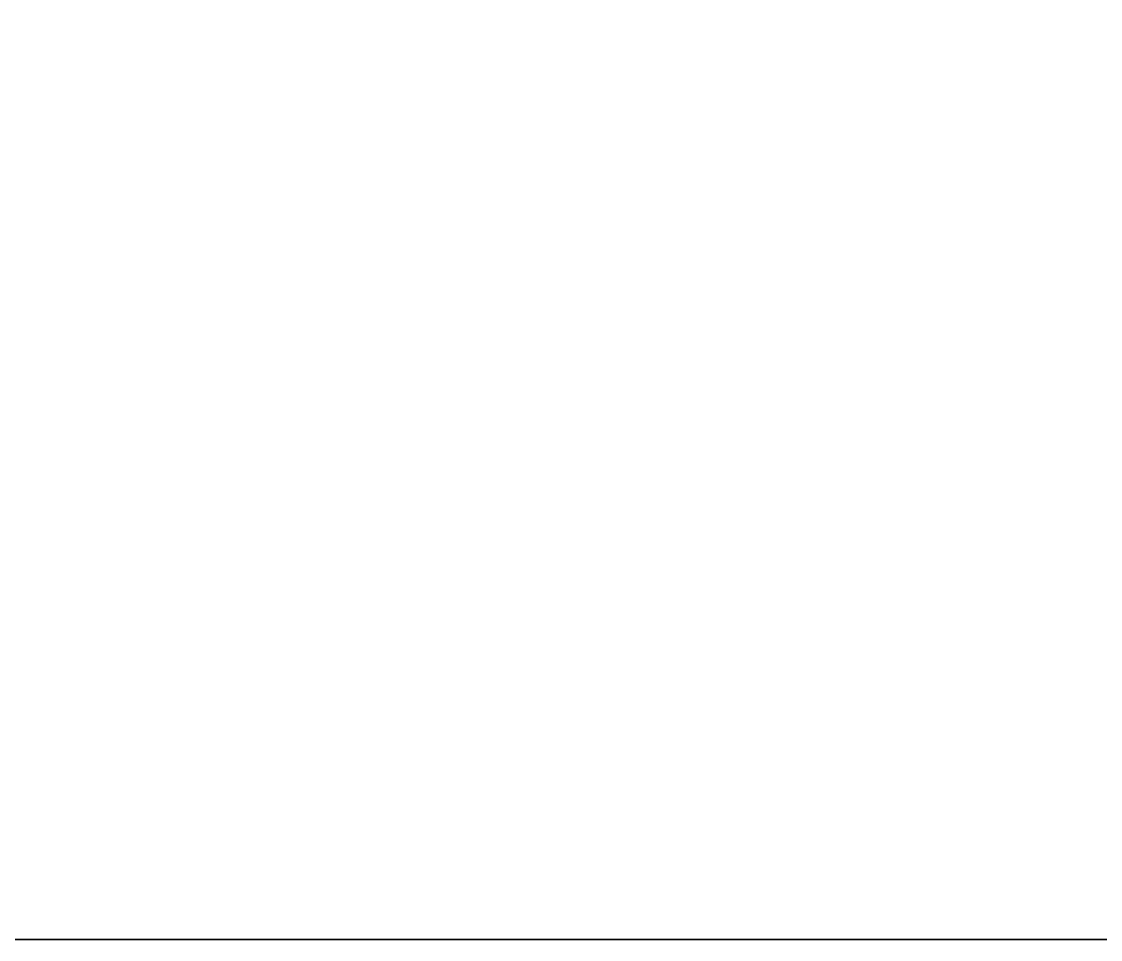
# Model space of a CAD drawing. Extents: x -3564 to 3564, y -219 to 258.
# Drawn here: x 2090.9 to 2251.9, y -218.9 to -81.9 of the extents above; entities that cross this region are included whole.
import ezdxf

# ---------------------------------------------------------------- set-up
doc = ezdxf.new("R2010")
doc.units = 0
doc.layers.add('UB3D', color=1, linetype='CONTINUOUS')

msp = doc.modelspace()

# ---------------------------------------------------------------- linework, layer by layer
at = {"layer": 'UB3D', "color": 27}
for points in [[(2739.76378, -218.897638, -109.84252), (-400, -218.897638, -109.84252), (-400, -41.732283, -109.84252), (2739.76378, -41.732283, -109.84252)], [(-400, -218.897638, 1350), (2739.76378, -218.897638, 1350), (2739.76378, -41.732283, 1350), (-400, -41.732283, 1350)], [(-400, -218.897638, -119.685039), (2739.76378, -218.897638, -119.685039), (2739.76378, -41.732283, -119.685039), (-400, -41.732283, -119.685039)], [(2739.76378, -218.897638, -1579.92126), (-400, -218.897638, -1579.92126), (-400, -41.732283, -1579.92126), (2739.76378, -41.732283, -1579.92126)], [(-400, -218.897638, 1350), (2739.76378, -218.897638, 1350), (2676.28126, -218.897638, 658.613622)], [(-400, -218.897638, 1350), (2676.28126, -218.897638, 658.613622), (2660.919843, -218.897638, 658.613622)], [(-400, -218.897638, 1350), (2660.919843, -218.897638, 658.613622), (2646.727717, -218.897638, 652.735039)], [(-400, -218.897638, 1350), (2646.727717, -218.897638, 652.735039), (2635.865591, -218.897638, 641.872835)], [(-400, -218.897638, 1350), (2635.865591, -218.897638, 641.872835), (2629.987008, -218.897638, 627.680709)], [(-400, -218.897638, 1350), (2629.987008, -218.897638, 627.680709), (2629.987008, -218.897638, 612.319291)], [(-400, -218.897638, 1350), (2629.987008, -218.897638, 612.319291), (2635.865591, -218.897638, 598.127165)], [(-400, -218.897638, 1350), (2635.865591, -218.897638, 598.127165), (2646.727717, -218.897638, 587.265039)], [(-400, -218.897638, 1350), (2646.727717, -218.897638, 587.265039), (2660.919843, -218.897638, 581.386457)], [(-400, -218.897638, 1350), (2660.919843, -218.897638, 581.386457), (2739.76378, -218.897638, -109.84252)], [(-400, -218.897638, 1350), (2739.76378, -218.897638, -109.84252), (-400, -218.897638, -109.84252)], [(2739.76378, -218.897638, -119.685039), (-320.919921, -218.897638, -811.386378), (-400, -218.897638, -119.685039)], [(-400, -218.897638, -1579.92126), (-336.281339, -218.897638, -888.613543), (2739.76378, -218.897638, -1579.92126)], [(-336.281339, -218.897638, -888.613543), (2739.76378, -218.897638, -1579.92126), (-320.919921, -218.897638, -888.613543)], [(2739.76378, -218.897638, -119.685039), (2739.76378, -218.897638, -1579.92126), (-320.919921, -218.897638, -888.613543)], [(2739.76378, -218.897638, -119.685039), (-320.919921, -218.897638, -888.613543), (-306.727795, -218.897638, -882.734961)], [(2739.76378, -218.897638, -119.685039), (-306.727795, -218.897638, -817.264961), (-320.919921, -218.897638, -811.386378)], [(2739.76378, -218.897638, -119.685039), (-306.727795, -218.897638, -882.734961), (-295.865591, -218.897638, -871.872835)], [(2739.76378, -218.897638, -119.685039), (-295.865591, -218.897638, -828.127165), (-306.727795, -218.897638, -817.264961)], [(2739.76378, -218.897638, -119.685039), (-295.865591, -218.897638, -871.872835), (-289.987008, -218.897638, -857.680709)], [(2739.76378, -218.897638, -119.685039), (-289.987008, -218.897638, -842.319291), (-295.865591, -218.897638, -828.127165)], [(2739.76378, -218.897638, -119.685039), (-289.987008, -218.897638, -857.680709), (-289.987008, -218.897638, -842.319291)]]:
    msp.add_3dface(points, dxfattribs=at)

doc.saveas('drawing.dxf')
